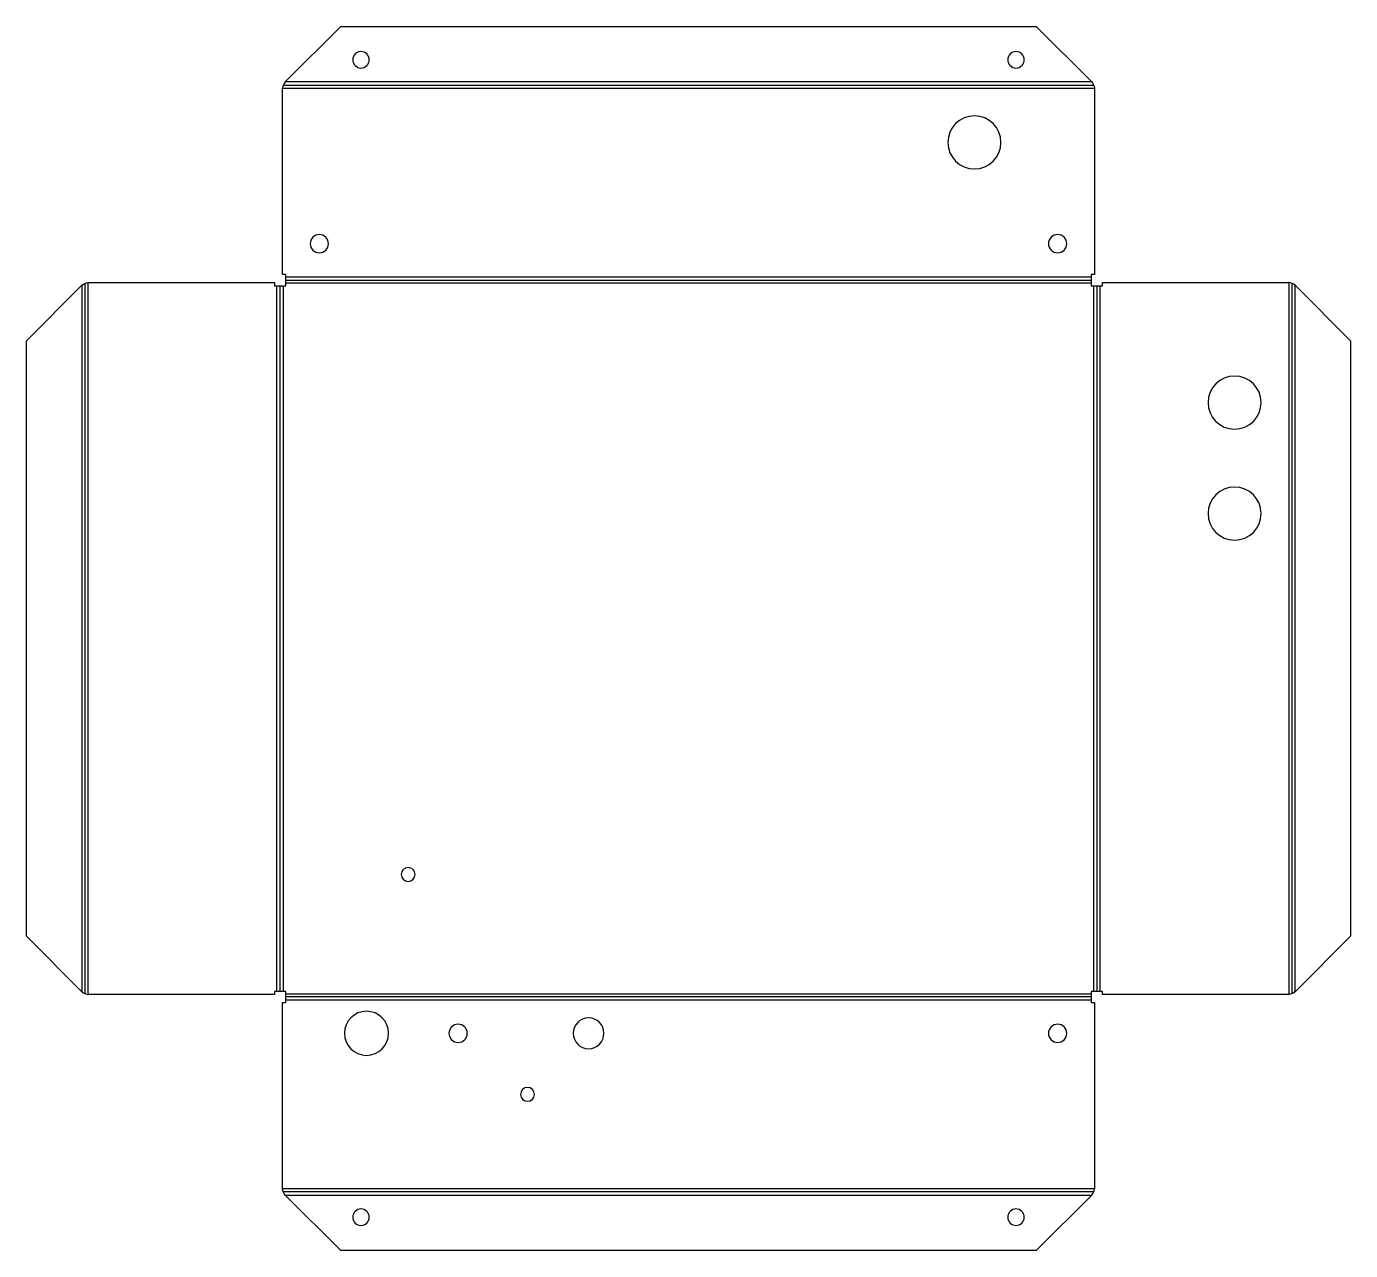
# Model space of a CAD drawing. Header units: millimetres. Extents: x -113 to 364, y 0 to 441.
import ezdxf

# ---------------------------------------------------------------- set-up
doc = ezdxf.new("R2010")
doc.units = ezdxf.units.MM

msp = doc.modelspace()

# ---------------------------------------------------------------- linework, layer by layer
at = {"layer": 'BEND'}
for p, q in [((-20.71, 419.92), (271.29, 419.92)), ((-92.1, 92.52), (-92.1, 348.52)), ((-19.84, 349.65), (270.42, 349.65)), ((342.69, 348.52), (342.69, 92.52)), ((-21.84, 93.39), (-21.84, 347.65)), ((272.42, 347.65), (272.42, 93.39)), ((270.42, 91.39), (-19.84, 91.39)), ((271.29, 21.13), (-20.71, 21.13))]:
    msp.add_line(p, q, dxfattribs=at)
at = {"layer": 'BEND_EXTENT'}
for p, q in [((270.59, 421.05), (-20, 421.05)), ((-21, 418.79), (271.59, 418.79)), ((-90.97, 92.23), (-90.97, 348.82)), ((-19.84, 350.79), (270.42, 350.79)), ((270.42, 348.52), (-19.84, 348.52)), ((341.55, 348.82), (341.55, 92.23)), ((-93.23, 347.82), (-93.23, 93.23)), ((-22.97, 93.39), (-22.97, 347.65)), ((-20.71, 347.65), (-20.71, 93.39)), ((271.29, 93.39), (271.29, 347.65)), ((273.55, 347.65), (273.55, 93.39)), ((343.82, 93.23), (343.82, 347.82)), ((-19.84, 92.52), (270.42, 92.52)), ((270.42, 90.26), (-19.84, 90.26)), ((271.59, 22.26), (-21, 22.26)), ((-20, 20), (270.59, 20))]:
    msp.add_line(p, q, dxfattribs=at)
at = {"layer": 'INTERIOR_PROFILES', "extrusion": (0, 0, -1)}
for centre, radius in [((-7.29, 429.05), 2.97), ((-243.29, 429.05), 2.97), ((-228.29, 399.29), 9.55), ((7.71, 362.79), 3.3), ((-258.29, 362.79), 3.3), ((-322.05, 305.52), 9.55), ((-322.05, 265.52), 9.55), ((-24.29, 135.52), 2.5), ((-9.29, 78.26), 7.95), ((-42.29, 78.26), 3.3), ((-89.29, 78.26), 5.55), ((-258.29, 78.26), 3.3), ((-67.29, 56.26), 2.5), ((-7.29, 12), 2.97), ((-243.29, 12), 2.97)]:
    msp.add_circle(centre, radius, dxfattribs=at)
at = {"layer": 'OUTER_PROFILES'}
for p, q in [((-20, 421.05), (0, 441.05)), ((0, 441.05), (250.59, 441.05)), ((250.59, 441.05), (270.59, 421.05)), ((-21, 351.65), (-21, 418.79)), ((271.59, 418.79), (271.59, 351.65)), ((-90.97, 348.82), (-23.84, 348.82)), ((-23.84, 348.82), (-23.84, 347.65)), ((-19.84, 351.65), (-21, 351.65)), ((-19.84, 347.65), (-19.84, 351.65)), ((271.59, 351.65), (270.42, 351.65)), ((270.42, 351.65), (270.42, 347.65)), ((274.42, 347.65), (274.42, 348.82)), ((274.42, 348.82), (341.55, 348.82)), ((-113.23, 327.82), (-93.23, 347.82)), ((-23.84, 347.65), (-19.84, 347.65)), ((270.42, 347.65), (274.42, 347.65)), ((343.82, 347.82), (363.82, 327.82)), ((-113.23, 113.23), (-113.23, 327.82)), ((363.82, 327.82), (363.82, 113.23)), ((-93.23, 93.23), (-113.23, 113.23)), ((363.82, 113.23), (343.82, 93.23)), ((-23.84, 92.23), (-90.97, 92.23)), ((-19.84, 93.39), (-23.84, 93.39)), ((-23.84, 93.39), (-23.84, 92.23)), ((-19.84, 89.39), (-19.84, 93.39)), ((274.42, 93.39), (270.42, 93.39)), ((270.42, 93.39), (270.42, 89.39)), ((274.42, 92.23), (274.42, 93.39)), ((341.55, 92.23), (274.42, 92.23)), ((-21, 22.26), (-21, 89.39)), ((-21, 89.39), (-19.84, 89.39)), ((270.42, 89.39), (271.59, 89.39)), ((271.59, 89.39), (271.59, 22.26)), ((0, 0), (-20, 20)), ((270.59, 20), (250.59, 0)), ((250.59, 0), (0, 0))]:
    msp.add_line(p, q, dxfattribs=at)
for points in [[(-20, 421.05), (-20.49, 420.34), (-20.95, 419.63), (-21, 418.93), (-21, 418.88), (-21, 418.83), (-21, 418.79)], [(270.59, 421.05), (271.08, 420.34), (271.53, 419.63), (271.58, 418.93), (271.58, 418.88), (271.59, 418.83), (271.59, 418.79)], [(-93.23, 347.82), (-92.52, 348.31), (-91.82, 348.76), (-91.11, 348.81), (-91.06, 348.82), (-91.02, 348.82), (-90.97, 348.82)], [(343.82, 347.82), (343.11, 348.31), (342.4, 348.76), (341.7, 348.81), (341.65, 348.82), (341.6, 348.82), (341.55, 348.82)], [(-93.23, 93.23), (-92.52, 92.74), (-91.82, 92.28), (-91.11, 92.24), (-91.06, 92.23), (-91.02, 92.23), (-90.97, 92.23)], [(343.82, 93.23), (343.11, 92.74), (342.4, 92.28), (341.7, 92.24), (341.65, 92.23), (341.6, 92.23), (341.55, 92.23)], [(-20, 20), (-20.49, 20.71), (-20.95, 21.41), (-21, 22.12), (-21, 22.17), (-21, 22.21), (-21, 22.26)], [(270.59, 20), (271.08, 20.71), (271.53, 21.41), (271.58, 22.12), (271.58, 22.17), (271.59, 22.21), (271.59, 22.26)]]:
    msp.add_open_spline(points, degree=3, knots=[1.570796, 1.570796, 1.570796, 1.570796, 3.043762, 3.043762, 3.043762, 3.141593, 3.141593, 3.141593, 3.141593], dxfattribs=at)

doc.saveas('drawing.dxf')
